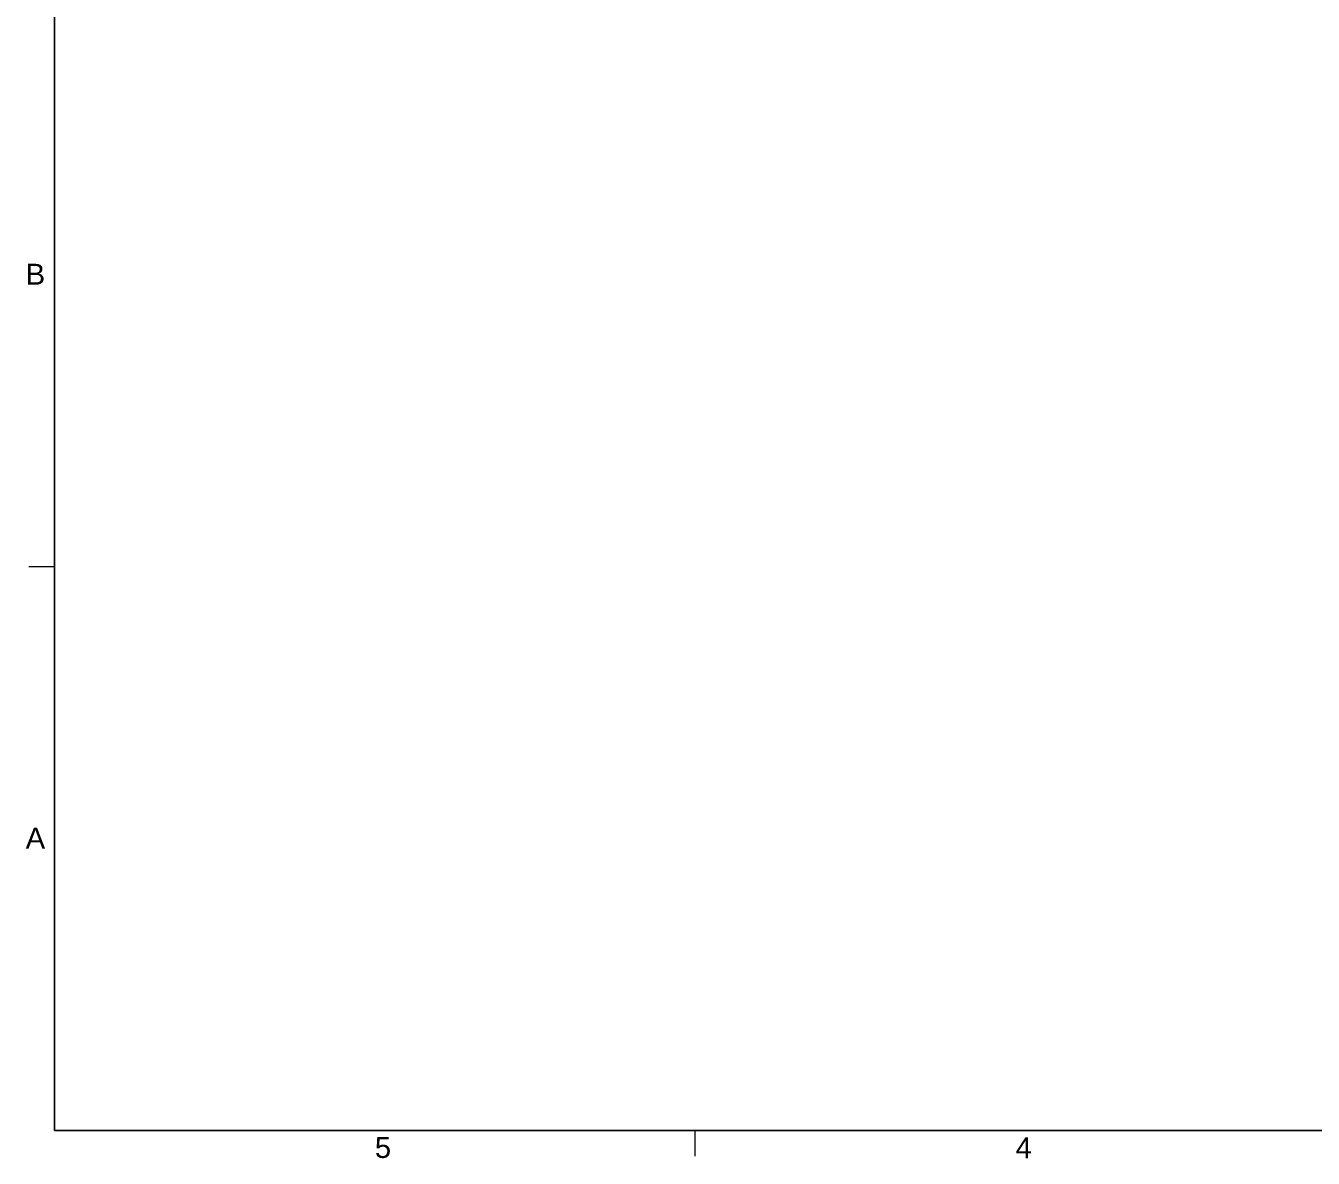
# Model space of a CAD drawing. Header units: inches. Extents: x -1841 to -80, y -100 to 1021.
# Drawn here: x -1841 to -1218, y -97 to 451 of the extents above; entities that cross this region are included whole.
import ezdxf

# ---------------------------------------------------------------- set-up
doc = ezdxf.new("R2010")
doc.units = ezdxf.units.IN
doc.header["$MEASUREMENT"] = 0
doc.layers.add('PDF_Geometry', color=7, linetype='Continuous', true_color=0x777777)
doc.layers.add('PDF_Text', color=7, linetype='Continuous')
doc.styles.add('PDF GillSansMTCondensed', font='arial.ttf')

msp = doc.modelspace()

# ---------------------------------------------------------------- linework, layer by layer
at = {"layer": 'PDF_Geometry', "color": 7, "lineweight": 9}
for points in [[(-277.11, -83.44), (-1827.26, -83.44), (-277.11, -83.44), (-277.11, 1007.81), (-1827.26, 1007.81), (-277.11, 1007.81)], [(-1827.26, -83.44), (-1827.26, 1007.79)]]:
    msp.add_lwpolyline(points, close=True, dxfattribs=at)
for points in [[(-1839.67, 189.38), (-1827.26, 189.38)], [(-1517.21, -95.85), (-1517.21, -83.44)]]:
    msp.add_lwpolyline(points, dxfattribs=at)

# ---------------------------------------------------------------- texts
at = {"layer": 'PDF_Text', "color": 7, "attachment_point": 4, "style": 'PDF GillSansMTCondensed'}
for s, insert, char_height in [('B', (-1841.16, 330.83), 10.11), ('A', (-1841.16, 57.99), 10.11), ('5', (-1672.23, -91.73), 10.14), ('4', (-1362.24, -91.81), 10.14)]:
    msp.add_mtext(s, dxfattribs=dict(at, insert=insert, char_height=char_height))

doc.saveas('drawing.dxf')
